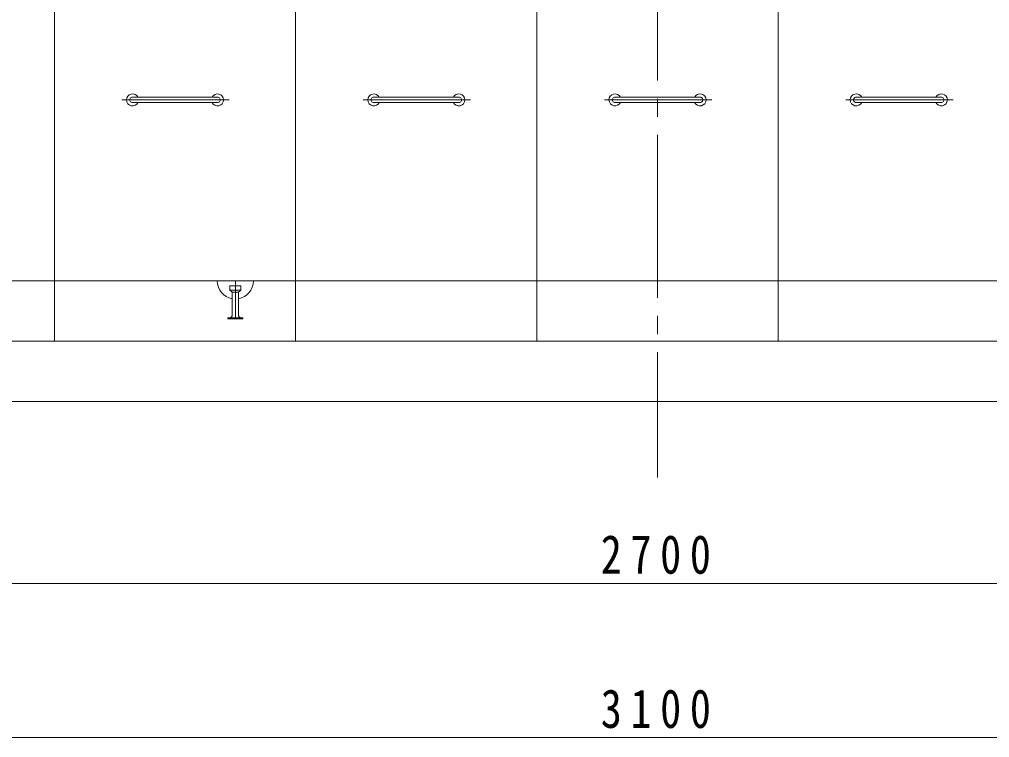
# Model space of a CAD drawing. Units: millimetres at full size, sheet at 1:30; details may follow other scales. Extents: x -5968 to 5968, y -4228 to 4228.
# Drawn here: x -4474 to -2865, y 384 to 1574 of the extents above; entities that cross this region are included whole.
import ezdxf

# ---------------------------------------------------------------- set-up
doc = ezdxf.new("R2010")
doc.units = ezdxf.units.MM
doc.header["$LTSCALE"] = 30
doc.linetypes.add('CHAIN2', pattern=[12, 9, -1, 1, -1])
for name, color, linetype, lineweight in [('0-1_製品図', 4, 'Continuous', 9), ('0-6_寸法', 4, 'Continuous', 9), ('0-A_蓋', 1, 'Continuous', 18)]:
    doc.layers.add(name, color=color, linetype=linetype, lineweight=lineweight)
doc.styles.add('ＭＳ ゴシック', font='')
doc.styles.get('ＭＳ ゴシック').set_extended_font_data('MS Gothic')

msp = doc.modelspace()

# ---------------------------------------------------------------- linework, layer by layer
at = {"layer": '0-1_製品図'}
for p, q in [((-4085.93, 1140.46), (-4145.93, 1140.46)), ((-4124.93, 1132.46), (-4124.93, 1124.96)), ((-4106.93, 1132.46), (-4124.93, 1132.46)), ((-4106.93, 1132.46), (-4106.93, 1124.96)), ((-4106.93, 1124.96), (-4124.93, 1124.96)), ((-4120.93, 1121.96), (-4124.93, 1124.96)), ((-4110.93, 1121.96), (-4120.93, 1121.96)), ((-4120.93, 1121.96), (-4120.93, 1084.46)), ((-4110.93, 1121.96), (-4106.93, 1124.96)), ((-4110.93, 1121.96), (-4110.93, 1084.46)), ((-4128.43, 1079.46), (-4128.43, 1077.46)), ((-4103.43, 1079.46), (-4128.43, 1079.46)), ((-4103.43, 1079.46), (-4103.43, 1077.46)), ((-4103.43, 1077.46), (-4128.43, 1077.46))]:
    msp.add_line(p, q, dxfattribs=at)
at = {"layer": '0-1_製品図', "color": 3}
msp.add_lwpolyline([(-4765.93, 1140.46), (-2065.93, 1140.46), (-2065.93, 2140.46), (-4765.93, 2140.46)], close=True, dxfattribs=at)
at = {"layer": '0-1_製品図'}
for centre, radius, start, end in [((-4115.93, 1140.46), 30, 180, 260.40593), ((-4115.93, 1140.46), 30, 279.59407, 0), ((-4125.93, 1084.46), 5, 270, 0), ((-4105.93, 1084.46), 5, 180, 270)]:
    msp.add_arc(centre, radius, start, end, dxfattribs=at)
at = {"layer": '0-6_寸法', "color": 7, "linetype": 'CHAIN2'}
msp.add_line((-3415.93, 2462.41), (-3415.93, 814.65), dxfattribs=at)
at = {"layer": '0-6_寸法'}
for p, q in [((-4115.93, 1140.46), (-4115.93, 1077.46)), ((-4765.93, 639.1), (-2065.93, 639.1)), ((-4965.93, 383.5), (-1865.93, 383.5))]:
    msp.add_line(p, q, dxfattribs=at)
at = {"layer": '0-6_寸法', "color": 3}
msp.add_lwpolyline([(-4965.93, 940.46), (-1865.93, 940.46), (-1865.93, 2340.46), (-4965.93, 2340.46)], close=True, dxfattribs=at)
at = {"layer": '0-A_蓋', "color": 7, "lineweight": 9}
for p, q in [((-4415.93, 2240.46), (-4415.93, 1040.46)), ((-4015.93, 2240.46), (-4015.93, 1040.46)), ((-3615.93, 2240.46), (-3615.93, 1040.46)), ((-3215.93, 2240.46), (-3215.93, 1040.46)), ((-1965.93, 1040.46), (-4865.93, 1040.46))]:
    msp.add_line(p, q, dxfattribs=at)
at = {"layer": '0-A_蓋', "color": 5}
for p, q in [((-4125.93, 1440.46), (-4303.93, 1440.46)), ((-3725.93, 1440.46), (-3903.93, 1440.46)), ((-3325.93, 1440.46), (-3503.93, 1440.46)), ((-2925.93, 1440.46), (-3103.93, 1440.46))]:
    msp.add_line(p, q, dxfattribs=at)
at = {"layer": '0-A_蓋'}
for p, q in [((-4286.33, 1435.96), (-4145.53, 1435.96)), ((-4145.53, 1444.96), (-4286.32, 1444.96)), ((-3886.33, 1435.96), (-3745.53, 1435.96)), ((-3745.53, 1444.96), (-3886.32, 1444.96)), ((-3486.33, 1435.96), (-3345.53, 1435.96)), ((-3345.53, 1444.96), (-3486.32, 1444.96)), ((-3086.33, 1435.96), (-2945.53, 1435.96)), ((-2945.53, 1444.96), (-3086.32, 1444.96))]:
    msp.add_line(p, q, dxfattribs=at)
for centre, radius, start, end in [((-4286.43, 1440.46), 10, 26.56505, 334.46257), ((-4145.43, 1440.46), 10, 205.53743, 153.43495), ((-3886.43, 1440.46), 10, 26.56505, 334.46257), ((-3745.43, 1440.46), 10, 205.53743, 153.43495), ((-3486.43, 1440.46), 10, 26.56505, 334.46257), ((-3345.43, 1440.46), 10, 205.53743, 153.43495), ((-3086.43, 1440.46), 10, 26.56505, 334.46257), ((-2945.43, 1440.46), 10, 205.53743, 153.43495), ((-4286.43, 1440.46), 4.5, 88.66778, 271.27303), ((-4145.43, 1440.46), 4.5, 268.72697, 91.33222), ((-3886.43, 1440.46), 4.5, 88.66778, 271.27303), ((-3745.43, 1440.46), 4.5, 268.72697, 91.33222), ((-3486.43, 1440.46), 4.5, 88.66778, 271.27303), ((-3345.43, 1440.46), 4.5, 268.72697, 91.33222), ((-3086.43, 1440.46), 4.5, 88.66778, 271.27303), ((-2945.43, 1440.46), 4.5, 268.72697, 91.33222)]:
    msp.add_arc(centre, radius, start, end, dxfattribs=at)

# ---------------------------------------------------------------- texts
at = {"layer": '0-6_寸法', "color": 7, "char_height": 64.15, "attachment_point": 7, "style": 'ＭＳ ゴシック'}
for s, insert in [('\\T1.41;\\W0.8;2700', (-3510.06, 654.1)), ('\\T1.41;\\W0.8;3100', (-3510.06, 398.5))]:
    msp.add_mtext(s, dxfattribs=dict(at, insert=insert))

doc.saveas('drawing.dxf')
